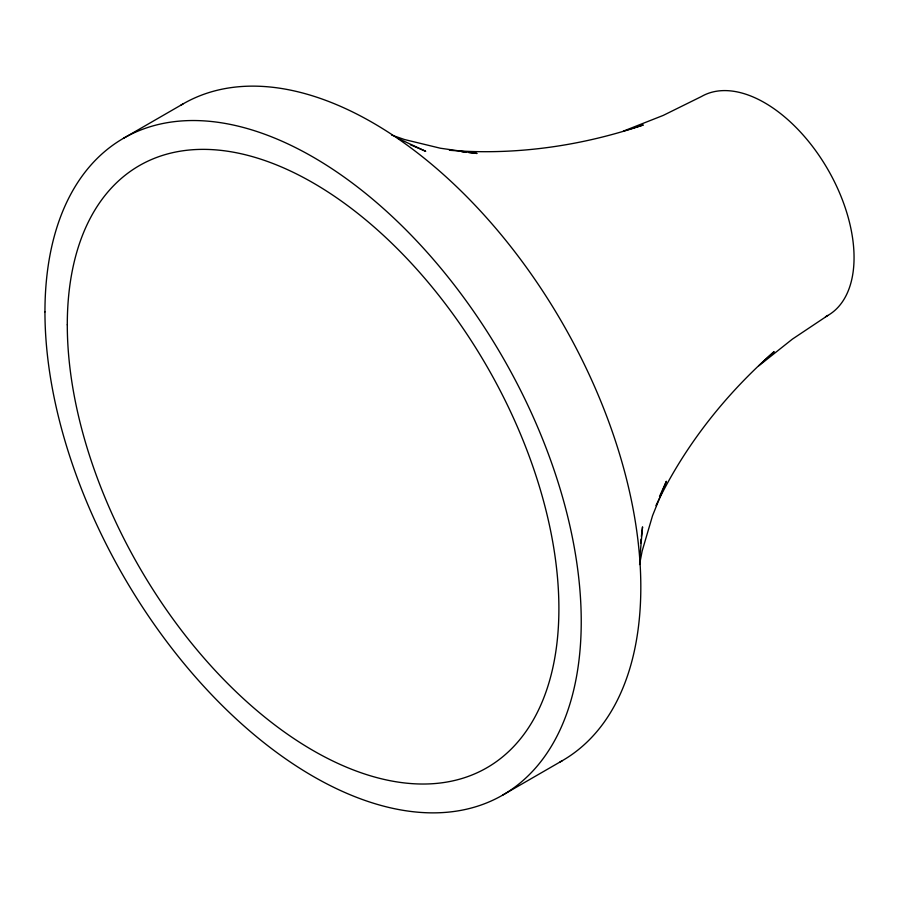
<?xml version="1.0" encoding="UTF-8"?>
<svg xmlns="http://www.w3.org/2000/svg" width="899" height="899" viewBox="0 0 899 899"><rect width="100%" height="100%" fill="white"/><g stroke="black" fill="none" stroke-linecap="round" stroke-linejoin="round"><path stroke-width="1.35" d="M639.908 556.975L642.549 526.87L641.369 536.501M640.538 543.378L641.043 539.254M639.549 564.55L642.133 551.098L652.55 515.678L666.373 481.302L659.506 496.473M655.944 505.62C683.993 446.713 725.145 394.56 774.106 351.621L758.891 365.736L792.39 339.125L827.867 315.448M123.489 138.3L183.07 103.902M502.698 795.098L562.28 760.7M449.433 150.257C514.925 155.561 581.159 146.11 643.268 124.983L623.423 131.108L663.226 115.409L701.467 96.519A126.399 72.976 60 0 1 829.035 171.529A126.399 72.976 60 0 1 825.484 316.729M461.895 151.942L466.042 152.358M468.795 152.628L477.077 153.448L440.398 148.234L404.516 139.536L391.582 135.052M410.405 144.784L425.71 151.302L398.324 138.536M180.744 105.273A379.209 218.94 60 0 1 562.28 322.831A379.209 218.94 60 0 1 559.92 762.026M67.29 324.797A347.61 200.691 60 0 0 435.993 783.456A347.61 200.691 60 0 0 435.993 291.86A347.61 200.691 60 0 0 67.29 324.797M44.95 311.897A379.209 218.94 60 0 0 447.163 812.246A379.209 218.94 60 0 0 447.163 275.959A379.209 218.94 60 0 0 44.95 311.897"/></g></svg>
